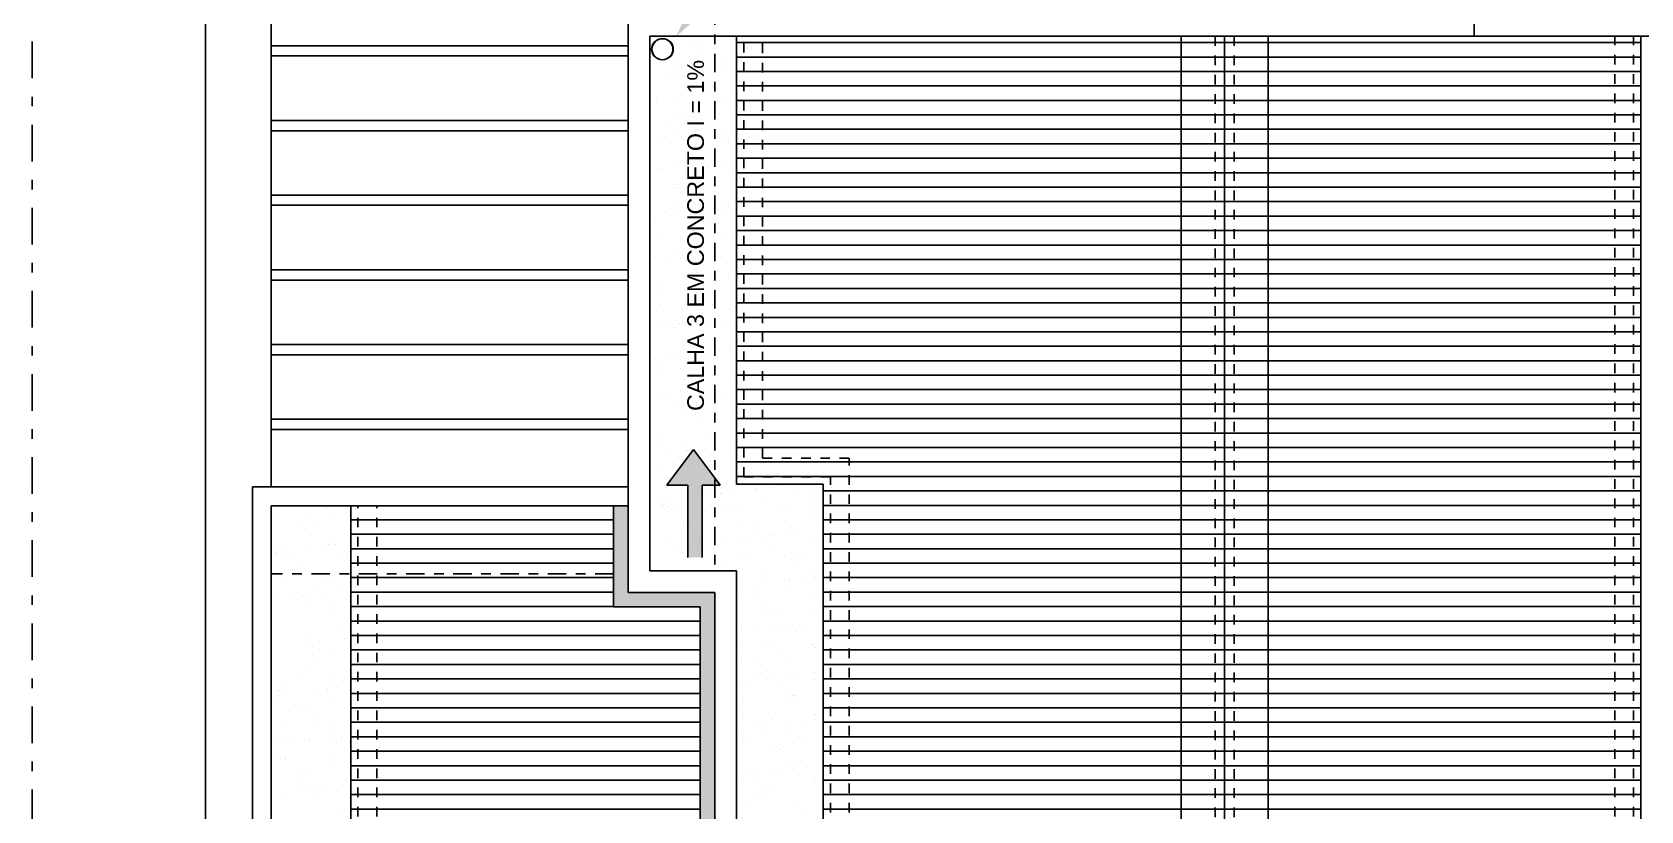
# Model space of a CAD drawing. Header units: millimetres. Extents: x 1573 to 2177, y 1587 to 1932.
# Drawn here: x 1922.09 to 1938.78, y 1908.78 to 1916.86 of the extents above; entities that cross this region are included whole.
import ezdxf
from ezdxf.enums import TextEntityAlignment as Align

# ---------------------------------------------------------------- set-up
doc = ezdxf.new("R2010")
doc.units = ezdxf.units.MM
doc.header["$LTSCALE"] = 0.03
doc.linetypes.add('DASHDOT', pattern=[25.4, 12.7, -6.35, 0, -6.35])
doc.linetypes.add('HIDDEN', pattern=[9.525, 6.35, -3.175])
for name, color, linetype in [('-HIDRO', 8, 'Continuous'), ('A-PEN-C', 4, 'Continuous'), ('PL09', 9, 'Continuous'), ('Tinterno', 9, 'Continuous')]:
    doc.layers.add(name, color=color, linetype=linetype)
doc.layers.add('TigreCad', color=2, linetype='Continuous', lineweight=13)
doc.styles.add('ARIAL', font='arial.ttf')

# ---------------------------------------------------------------- blocks, each defined once
blk = doc.blocks.new('11031501d')
at = {"layer": 'TigreCad'}
blk.add_circle((0, 0), 75, dxfattribs=at)
at = {"layer": 'Tinterno'}
blk.add_circle((0, 0), 72.5, dxfattribs=at)

msp = doc.modelspace()

# ---------------------------------------------------------------- hatches: boundary and pattern name
at = {"layer": '-HIDRO'}
h = msp.add_hatch(color=256, dxfattribs=at)
h.dxf.hatch_style = 1
h.paths.add_polyline_path([(1929.17, 1911.044), (1928.27, 1911.044), (1928.27, 1911.944), (1928.12, 1911.944), (1928.12, 1910.894), (1929.02, 1910.894), (1929.02, 1898.762), (1929.17, 1898.762)])
at = {"layer": 'PL09', "ltscale": 100}
msp.add_hatch(color=256, dxfattribs=at).paths.add_polyline_path([(1928.672, 1912.158), (1928.89, 1912.158), (1928.89, 1911.408), (1929.04, 1911.408), (1929.04, 1912.158), (1929.227, 1912.158), (1928.949, 1912.526)])

# ---------------------------------------------------------------- linework, layer by layer
at = {"layer": '-HIDRO', "linetype": 'DASHDOT'}
msp.add_line((1922.089, 1888.793), (1922.089, 1928.747), dxfattribs=at)
at = {"layer": '-HIDRO'}
for p, q in [((1923.889, 1898.57), (1923.889, 1928.747)), ((1924.569, 1912.139), (1924.569, 1928.747)), ((1928.27, 1924.883), (1928.27, 1911.044)), ((1937.048, 1923.008), (1937.048, 1916.813)), ((1928.495, 1916.813), (1928.495, 1911.269)), ((1937.048, 1916.813), (1928.495, 1916.813)), ((1929.395, 1912.169), (1929.395, 1916.813)), ((1934.009, 1916.813), (1934.009, 1898.72)), ((1934.459, 1916.813), (1934.459, 1898.72)), ((1934.909, 1916.813), (1934.909, 1898.72)), ((1937.048, 1916.813), (1939.748, 1916.813)), ((1938.776, 1898.72), (1938.776, 1916.813)), ((1924.569, 1916.714), (1928.27, 1916.714)), ((1924.569, 1916.609), (1928.27, 1916.609)), ((1928.721, 1916.68), (1928.721, 1916.68)), ((1928.756, 1916.648), (1928.756, 1916.648)), ((1928.927, 1916.708), (1928.927, 1916.708)), ((1928.983, 1916.732), (1928.983, 1916.732)), ((1929.007, 1916.656), (1929.007, 1916.656)), ((1929.395, 1916.748), (1934.009, 1916.748)), ((1934.009, 1916.748), (1938.776, 1916.748)), ((1928.753, 1916.556), (1928.753, 1916.556)), ((1928.781, 1916.445), (1928.781, 1916.445)), ((1928.946, 1916.475), (1928.946, 1916.475)), ((1929.04, 1916.479), (1929.04, 1916.479)), ((1929.195, 1916.499), (1929.195, 1916.499)), ((1929.24, 1916.554), (1929.24, 1916.554)), ((1929.294, 1916.512), (1929.294, 1916.512)), ((1929.395, 1916.598), (1934.009, 1916.598)), ((1929.395, 1916.448), (1934.009, 1916.448)), ((1934.009, 1916.598), (1938.776, 1916.598)), ((1934.009, 1916.448), (1938.776, 1916.448)), ((1928.496, 1916.359), (1928.496, 1916.359)), ((1928.527, 1916.411), (1928.527, 1916.411)), ((1928.682, 1916.432), (1928.682, 1916.432)), ((1928.791, 1916.415), (1928.791, 1916.415)), ((1928.995, 1916.365), (1928.995, 1916.365)), ((1929.111, 1916.323), (1929.111, 1916.323)), ((1929.146, 1916.29), (1929.146, 1916.29)), ((1929.385, 1916.416), (1929.385, 1916.416)), ((1929.395, 1916.298), (1934.009, 1916.298)), ((1934.009, 1916.298), (1938.776, 1916.298)), ((1928.539, 1916.155), (1928.539, 1916.155)), ((1928.568, 1916.178), (1928.568, 1916.178)), ((1928.574, 1916.123), (1928.574, 1916.123)), ((1928.765, 1916.189), (1928.765, 1916.189)), ((1929.081, 1916.231), (1929.081, 1916.231)), ((1929.161, 1916.179), (1929.161, 1916.179)), ((1929.252, 1916.187), (1929.252, 1916.187)), ((1929.336, 1916.117), (1929.336, 1916.117)), ((1929.395, 1916.148), (1934.009, 1916.148)), ((1934.009, 1916.148), (1938.776, 1916.148)), ((1924.569, 1915.939), (1928.27, 1915.939)), ((1928.508, 1915.992), (1928.508, 1915.992)), ((1928.703, 1915.941), (1928.703, 1915.941)), ((1928.763, 1915.95), (1928.763, 1915.95)), ((1928.858, 1915.962), (1928.858, 1915.962)), ((1928.945, 1915.938), (1928.945, 1915.938)), ((1928.957, 1915.975), (1928.957, 1915.975)), ((1929.007, 1915.998), (1929.007, 1915.998)), ((1929.215, 1916.009), (1929.215, 1916.009)), ((1929.37, 1916.029), (1929.37, 1916.029)), ((1929.395, 1915.998), (1934.009, 1915.998)), ((1934.009, 1915.998), (1938.776, 1915.998)), ((1924.569, 1915.834), (1928.27, 1915.834)), ((1928.777, 1915.822), (1928.777, 1915.822)), ((1928.929, 1915.798), (1928.929, 1915.798)), ((1928.964, 1915.766), (1928.964, 1915.766)), ((1929.264, 1915.82), (1929.264, 1915.82)), ((1929.395, 1915.848), (1934.009, 1915.848)), ((1934.009, 1915.848), (1938.776, 1915.848)), ((1928.52, 1915.625), (1928.52, 1915.625)), ((1928.641, 1915.752), (1928.641, 1915.752)), ((1928.722, 1915.701), (1928.722, 1915.701)), ((1929.019, 1915.631), (1929.019, 1915.631)), ((1929.234, 1915.754), (1929.234, 1915.754)), ((1929.315, 1915.702), (1929.315, 1915.702)), ((1929.395, 1915.698), (1934.009, 1915.698)), ((1934.009, 1915.698), (1938.776, 1915.698)), ((1928.506, 1915.46), (1928.506, 1915.46)), ((1928.62, 1915.437), (1928.62, 1915.437)), ((1928.789, 1915.455), (1928.789, 1915.455)), ((1928.878, 1915.471), (1928.878, 1915.471)), ((1929.033, 1915.492), (1929.033, 1915.492)), ((1929.099, 1915.461), (1929.099, 1915.461)), ((1929.132, 1915.505), (1929.132, 1915.505)), ((1929.154, 1915.592), (1929.154, 1915.592)), ((1929.276, 1915.452), (1929.276, 1915.452)), ((1929.32, 1915.44), (1929.32, 1915.44)), ((1929.391, 1915.539), (1929.391, 1915.539)), ((1929.395, 1915.548), (1934.009, 1915.548)), ((1934.009, 1915.548), (1938.776, 1915.548)), ((1928.52, 1915.424), (1928.52, 1915.424)), ((1928.581, 1915.425), (1928.581, 1915.425)), ((1928.747, 1915.273), (1928.747, 1915.273)), ((1928.795, 1915.275), (1928.795, 1915.275)), ((1929.355, 1915.408), (1929.355, 1915.408)), ((1929.388, 1915.276), (1929.388, 1915.276)), ((1929.395, 1915.398), (1934.009, 1915.398)), ((1934.009, 1915.398), (1938.776, 1915.398)), ((1924.569, 1915.165), (1928.27, 1915.165)), ((1928.532, 1915.258), (1928.532, 1915.258)), ((1928.782, 1915.241), (1928.782, 1915.241)), ((1928.875, 1915.224), (1928.875, 1915.224)), ((1929.031, 1915.264), (1929.031, 1915.264)), ((1929.395, 1915.248), (1934.009, 1915.248)), ((1929.395, 1915.098), (1934.009, 1915.098)), ((1934.009, 1915.248), (1938.776, 1915.248)), ((1934.009, 1915.098), (1938.776, 1915.098)), ((1924.569, 1915.06), (1928.27, 1915.06)), ((1928.541, 1914.934), (1928.541, 1914.934)), ((1928.66, 1914.983), (1928.66, 1914.983)), ((1928.696, 1914.954), (1928.696, 1914.954)), ((1928.795, 1914.967), (1928.795, 1914.967)), ((1928.801, 1915.088), (1928.801, 1915.088)), ((1928.972, 1915.067), (1928.972, 1915.067)), ((1929.054, 1915.001), (1929.054, 1915.001)), ((1929.209, 1915.021), (1929.209, 1915.021)), ((1929.253, 1914.984), (1929.253, 1914.984)), ((1929.288, 1915.085), (1929.288, 1915.085)), ((1929.308, 1915.035), (1929.308, 1915.035)), ((1929.395, 1914.948), (1934.009, 1914.948)), ((1934.009, 1914.948), (1938.776, 1914.948)), ((1928.544, 1914.891), (1928.544, 1914.891)), ((1928.949, 1914.798), (1928.949, 1914.798)), ((1929.043, 1914.897), (1929.043, 1914.897)), ((1929.137, 1914.915), (1929.137, 1914.915)), ((1929.173, 1914.883), (1929.173, 1914.883)), ((1929.395, 1914.798), (1934.009, 1914.798)), ((1934.009, 1914.798), (1938.776, 1914.798)), ((1928.565, 1914.748), (1928.565, 1914.748)), ((1928.6, 1914.716), (1928.6, 1914.716)), ((1928.813, 1914.721), (1928.813, 1914.721)), ((1929.029, 1914.747), (1929.029, 1914.747)), ((1929.3, 1914.718), (1929.3, 1914.718)), ((1929.362, 1914.709), (1929.362, 1914.709)), ((1929.395, 1914.648), (1934.009, 1914.648)), ((1934.009, 1914.648), (1938.776, 1914.648)), ((1928.556, 1914.524), (1928.556, 1914.524)), ((1928.717, 1914.463), (1928.717, 1914.463)), ((1928.789, 1914.542), (1928.789, 1914.542)), ((1928.814, 1914.506), (1928.814, 1914.506)), ((1928.872, 1914.484), (1928.872, 1914.484)), ((1928.971, 1914.497), (1928.971, 1914.497)), ((1929.055, 1914.53), (1929.055, 1914.53)), ((1929.23, 1914.531), (1929.23, 1914.531)), ((1929.384, 1914.551), (1929.384, 1914.551)), ((1929.395, 1914.498), (1934.009, 1914.498)), ((1934.009, 1914.498), (1938.776, 1914.498)), ((1924.569, 1914.39), (1928.27, 1914.39)), ((1924.569, 1914.285), (1928.27, 1914.285)), ((1928.51, 1914.32), (1928.51, 1914.32)), ((1928.59, 1914.269), (1928.59, 1914.269)), ((1928.825, 1914.354), (1928.825, 1914.354)), ((1928.955, 1914.39), (1928.955, 1914.39)), ((1928.99, 1914.358), (1928.99, 1914.358)), ((1929.103, 1914.321), (1929.103, 1914.321)), ((1929.183, 1914.27), (1929.183, 1914.27)), ((1929.312, 1914.351), (1929.312, 1914.351)), ((1929.395, 1914.348), (1934.009, 1914.348)), ((1934.009, 1914.348), (1938.776, 1914.348)), ((1928.568, 1914.156), (1928.568, 1914.156)), ((1929.067, 1914.163), (1929.067, 1914.163)), ((1929.18, 1914.184), (1929.18, 1914.184)), ((1929.395, 1914.198), (1934.009, 1914.198)), ((1934.009, 1914.198), (1938.776, 1914.198)), ((1928.535, 1913.946), (1928.535, 1913.946)), ((1928.607, 1914.017), (1928.607, 1914.017)), ((1928.634, 1913.959), (1928.634, 1913.959)), ((1928.837, 1913.987), (1928.837, 1913.987)), ((1928.892, 1913.993), (1928.892, 1913.993)), ((1928.967, 1914.029), (1928.967, 1914.029)), ((1929.047, 1914.014), (1929.047, 1914.014)), ((1929.147, 1914.027), (1929.147, 1914.027)), ((1929.324, 1913.984), (1929.324, 1913.984)), ((1929.346, 1914.032), (1929.346, 1914.032)), ((1929.381, 1914), (1929.381, 1914)), ((1929.395, 1914.048), (1934.009, 1914.048)), ((1934.009, 1914.048), (1938.776, 1914.048)), ((1928.58, 1913.789), (1928.58, 1913.789)), ((1928.663, 1913.843), (1928.663, 1913.843)), ((1928.744, 1913.792), (1928.744, 1913.792)), ((1928.773, 1913.865), (1928.773, 1913.865)), ((1928.808, 1913.833), (1928.808, 1913.833)), ((1929.079, 1913.796), (1929.079, 1913.796)), ((1929.257, 1913.844), (1929.257, 1913.844)), ((1929.337, 1913.793), (1929.337, 1913.793)), ((1929.395, 1913.898), (1934.009, 1913.898)), ((1934.009, 1913.898), (1938.776, 1913.898)), ((1924.569, 1913.615), (1928.27, 1913.615)), ((1928.849, 1913.62), (1928.849, 1913.62)), ((1928.998, 1913.659), (1928.998, 1913.659)), ((1929.336, 1913.617), (1929.336, 1913.617)), ((1929.395, 1913.748), (1934.009, 1913.748)), ((1929.395, 1913.598), (1934.009, 1913.598)), ((1934.009, 1913.748), (1938.776, 1913.748)), ((1934.009, 1913.598), (1938.776, 1913.598)), ((1924.569, 1913.51), (1928.27, 1913.51)), ((1928.528, 1913.55), (1928.528, 1913.55)), ((1928.555, 1913.456), (1928.555, 1913.456)), ((1928.71, 1913.476), (1928.71, 1913.476)), ((1928.809, 1913.489), (1928.809, 1913.489)), ((1929.068, 1913.523), (1929.068, 1913.523)), ((1929.121, 1913.552), (1929.121, 1913.552)), ((1929.163, 1913.507), (1929.163, 1913.507)), ((1929.199, 1913.475), (1929.199, 1913.475)), ((1929.223, 1913.544), (1929.223, 1913.544)), ((1929.322, 1913.557), (1929.322, 1913.557)), ((1929.395, 1913.448), (1934.009, 1913.448)), ((1934.009, 1913.448), (1938.776, 1913.448)), ((1928.591, 1913.34), (1928.591, 1913.34)), ((1928.592, 1913.422), (1928.592, 1913.422)), ((1928.626, 1913.308), (1928.626, 1913.308)), ((1928.817, 1913.366), (1928.817, 1913.366)), ((1928.898, 1913.315), (1928.898, 1913.315)), ((1929.091, 1913.429), (1929.091, 1913.429)), ((1929.388, 1913.301), (1929.388, 1913.301)), ((1929.395, 1913.298), (1934.009, 1913.298)), ((1934.009, 1913.298), (1938.776, 1913.298)), ((1928.815, 1913.134), (1928.815, 1913.134)), ((1928.861, 1913.252), (1928.861, 1913.252)), ((1929.348, 1913.25), (1929.348, 1913.25)), ((1929.395, 1913.148), (1934.009, 1913.148)), ((1934.009, 1913.148), (1938.776, 1913.148)), ((1928.604, 1913.055), (1928.604, 1913.055)), ((1928.682, 1913.073), (1928.682, 1913.073)), ((1928.731, 1912.986), (1928.731, 1912.986)), ((1928.886, 1913.006), (1928.886, 1913.006)), ((1928.981, 1912.982), (1928.981, 1912.982)), ((1928.985, 1913.019), (1928.985, 1913.019)), ((1929.016, 1912.95), (1929.016, 1912.95)), ((1929.103, 1913.062), (1929.103, 1913.062)), ((1929.244, 1913.053), (1929.244, 1913.053)), ((1929.275, 1913.074), (1929.275, 1913.074)), ((1929.395, 1912.998), (1934.009, 1912.998)), ((1934.009, 1912.998), (1938.776, 1912.998)), ((1924.569, 1912.841), (1928.27, 1912.841)), ((1928.873, 1912.885), (1928.873, 1912.885)), ((1928.971, 1912.889), (1928.971, 1912.889)), ((1929.051, 1912.838), (1929.051, 1912.838)), ((1929.206, 1912.776), (1929.206, 1912.776)), ((1929.36, 1912.883), (1929.36, 1912.883)), ((1929.395, 1912.848), (1934.009, 1912.848)), ((1934.009, 1912.848), (1938.776, 1912.848)), ((1924.569, 1912.736), (1928.27, 1912.736)), ((1928.616, 1912.688), (1928.616, 1912.688)), ((1928.633, 1912.609), (1928.633, 1912.609)), ((1928.836, 1912.596), (1928.836, 1912.596)), ((1929.115, 1912.695), (1929.115, 1912.695)), ((1929.372, 1912.624), (1929.372, 1912.624)), ((1929.395, 1912.698), (1934.009, 1912.698)), ((1934.009, 1912.698), (1938.776, 1912.698)), ((1928.549, 1912.468), (1928.549, 1912.468)), ((1928.648, 1912.481), (1928.648, 1912.481)), ((1928.799, 1912.457), (1928.799, 1912.457)), ((1928.885, 1912.518), (1928.885, 1912.518)), ((1928.907, 1912.515), (1928.907, 1912.515)), ((1929.061, 1912.536), (1929.061, 1912.536)), ((1929.161, 1912.549), (1929.161, 1912.549)), ((1929.372, 1912.516), (1929.372, 1912.516)), ((1929.395, 1912.548), (1934.009, 1912.548)), ((1934.009, 1912.548), (1938.776, 1912.548)), ((1928.532, 1912.411), (1928.532, 1912.411)), ((1928.612, 1912.36), (1928.612, 1912.36)), ((1928.628, 1912.321), (1928.628, 1912.321)), ((1928.834, 1912.425), (1928.834, 1912.425)), ((1929.125, 1912.412), (1929.125, 1912.412)), ((1929.127, 1912.328), (1929.127, 1912.328)), ((1929.205, 1912.361), (1929.205, 1912.361)), ((1929.395, 1912.398), (1934.009, 1912.398)), ((1934.009, 1912.398), (1938.776, 1912.398)), ((1928.27, 1912.139), (1924.374, 1912.139)), ((1924.374, 1912.139), (1924.374, 1898.27)), ((1928.897, 1912.151), (1928.897, 1912.151)), ((1928.99, 1912.119), (1928.99, 1912.119)), ((1929.024, 1912.251), (1929.024, 1912.251)), ((1929.189, 1912.099), (1929.189, 1912.099)), ((1929.384, 1912.149), (1929.384, 1912.149)), ((1929.395, 1912.248), (1934.009, 1912.248)), ((1930.295, 1912.169), (1929.395, 1912.169)), ((1929.583, 1912.12), (1929.583, 1912.12)), ((1929.595, 1912.113), (1929.595, 1912.113)), ((1929.75, 1912.133), (1929.75, 1912.133)), ((1929.849, 1912.146), (1929.849, 1912.146)), ((1929.883, 1912.155), (1929.883, 1912.155)), ((1930.176, 1912.121), (1930.176, 1912.121)), ((1930.295, 1898.762), (1930.295, 1912.169)), ((1930.295, 1912.098), (1934.009, 1912.098)), ((1934.009, 1912.248), (1938.776, 1912.248)), ((1934.009, 1912.098), (1938.776, 1912.098)), ((1928.27, 1911.944), (1924.569, 1911.944)), ((1924.569, 1911.944), (1924.569, 1898.72)), ((1925.126, 1911.928), (1925.126, 1911.928)), ((1925.394, 1898.72), (1925.394, 1911.944)), ((1928.12, 1911.944), (1928.12, 1910.894)), ((1928.569, 1911.978), (1928.569, 1911.978)), ((1928.617, 1911.932), (1928.617, 1911.932)), ((1928.64, 1911.954), (1928.64, 1911.954)), ((1928.686, 1911.934), (1928.686, 1911.934)), ((1928.724, 1911.998), (1928.724, 1911.998)), ((1928.823, 1912.011), (1928.823, 1912.011)), ((1929.082, 1912.045), (1929.082, 1912.045)), ((1929.139, 1911.96), (1929.139, 1911.96)), ((1929.225, 1912.067), (1929.225, 1912.067)), ((1929.237, 1912.066), (1929.237, 1912.066)), ((1929.279, 1911.935), (1929.279, 1911.935)), ((1929.336, 1912.079), (1929.336, 1912.079)), ((1929.653, 1911.979), (1929.653, 1911.979)), ((1929.872, 1911.936), (1929.872, 1911.936)), ((1929.987, 1912.061), (1929.987, 1912.061)), ((1930.14, 1911.977), (1930.14, 1911.977)), ((1930.295, 1911.948), (1934.009, 1911.948)), ((1934.009, 1911.948), (1938.776, 1911.948)), ((1924.613, 1911.875), (1924.613, 1911.875)), ((1924.637, 1911.893), (1924.637, 1911.893)), ((1924.973, 1911.812), (1924.973, 1911.812)), ((1925.008, 1911.78), (1925.008, 1911.78)), ((1925.152, 1911.911), (1925.152, 1911.911)), ((1925.206, 1911.876), (1925.206, 1911.876)), ((1925.394, 1911.798), (1928.12, 1911.798)), ((1928.652, 1911.9), (1928.652, 1911.9)), ((1928.766, 1911.883), (1928.766, 1911.883)), ((1928.909, 1911.784), (1928.909, 1911.784)), ((1929.359, 1911.884), (1929.359, 1911.884)), ((1929.396, 1911.782), (1929.396, 1911.782)), ((1929.414, 1911.893), (1929.414, 1911.893)), ((1929.895, 1911.788), (1929.895, 1911.788)), ((1929.952, 1911.885), (1929.952, 1911.885)), ((1930.153, 1911.909), (1930.153, 1911.909)), ((1930.188, 1911.877), (1930.188, 1911.877)), ((1930.295, 1911.798), (1934.009, 1911.798)), ((1934.009, 1911.798), (1938.776, 1911.798)), ((1924.895, 1911.714), (1924.895, 1911.714)), ((1924.991, 1911.635), (1924.991, 1911.635)), ((1925.197, 1911.606), (1925.197, 1911.606)), ((1925.393, 1911.721), (1925.393, 1911.721)), ((1925.394, 1911.648), (1928.12, 1911.648)), ((1928.55, 1911.641), (1928.55, 1911.641)), ((1928.842, 1911.726), (1928.842, 1911.726)), ((1929.143, 1911.642), (1929.143, 1911.642)), ((1929.151, 1911.593), (1929.151, 1911.593)), ((1929.413, 1911.596), (1929.413, 1911.596)), ((1929.512, 1911.609), (1929.512, 1911.609)), ((1929.58, 1911.742), (1929.58, 1911.742)), ((1929.615, 1911.709), (1929.615, 1911.709)), ((1929.665, 1911.612), (1929.665, 1911.612)), ((1929.737, 1911.643), (1929.737, 1911.643)), ((1929.771, 1911.643), (1929.771, 1911.643)), ((1929.926, 1911.663), (1929.926, 1911.663)), ((1930.025, 1911.676), (1930.025, 1911.676)), ((1930.152, 1911.61), (1930.152, 1911.61)), ((1930.283, 1911.71), (1930.283, 1911.71)), ((1930.295, 1911.648), (1934.009, 1911.648)), ((1934.009, 1911.648), (1938.776, 1911.648)), ((1924.622, 1911.458), (1924.622, 1911.458)), ((1924.625, 1911.439), (1924.625, 1911.439)), ((1924.649, 1911.526), (1924.649, 1911.526)), ((1924.687, 1911.449), (1924.687, 1911.449)), ((1924.721, 1911.471), (1924.721, 1911.471)), ((1924.98, 1911.505), (1924.98, 1911.505)), ((1925.135, 1911.526), (1925.135, 1911.526)), ((1925.164, 1911.544), (1925.164, 1911.544)), ((1925.234, 1911.539), (1925.234, 1911.539)), ((1925.28, 1911.451), (1925.28, 1911.451)), ((1925.363, 1911.454), (1925.363, 1911.454)), ((1925.394, 1911.498), (1928.12, 1911.498)), ((1928.652, 1911.587), (1928.652, 1911.587)), ((1928.745, 1911.508), (1928.745, 1911.508)), ((1928.839, 1911.457), (1928.839, 1911.457)), ((1928.9, 1911.528), (1928.9, 1911.528)), ((1928.999, 1911.541), (1928.999, 1911.541)), ((1929.007, 1911.574), (1929.007, 1911.574)), ((1929.042, 1911.542), (1929.042, 1911.542)), ((1929.258, 1911.575), (1929.258, 1911.575)), ((1929.433, 1911.458), (1929.433, 1911.458)), ((1929.805, 1911.536), (1929.805, 1911.536)), ((1930.026, 1911.459), (1930.026, 1911.459)), ((1930.295, 1911.498), (1934.009, 1911.498)), ((1934.009, 1911.498), (1938.776, 1911.498)), ((1924.767, 1911.398), (1924.767, 1911.398)), ((1924.79, 1911.287), (1924.79, 1911.287)), ((1924.907, 1911.347), (1924.907, 1911.347)), ((1925.36, 1911.399), (1925.36, 1911.399)), ((1925.394, 1911.348), (1928.12, 1911.348)), ((1928.495, 1911.269), (1929.395, 1911.269)), ((1928.92, 1911.406), (1928.92, 1911.406)), ((1928.921, 1911.417), (1928.921, 1911.417)), ((1929.232, 1911.368), (1929.232, 1911.368)), ((1929.395, 1911.269), (1929.395, 1898.762)), ((1929.408, 1911.415), (1929.408, 1911.415)), ((1929.513, 1911.407), (1929.513, 1911.407)), ((1929.907, 1911.421), (1929.907, 1911.421)), ((1929.97, 1911.384), (1929.97, 1911.384)), ((1930.005, 1911.352), (1930.005, 1911.352)), ((1930.106, 1911.408), (1930.106, 1911.408)), ((1930.295, 1911.348), (1934.009, 1911.348)), ((1934.009, 1911.348), (1938.776, 1911.348)), ((1924.661, 1911.159), (1924.661, 1911.159)), ((1924.825, 1911.255), (1924.825, 1911.255)), ((1925.145, 1911.158), (1925.145, 1911.158)), ((1925.176, 1911.177), (1925.176, 1911.177)), ((1925.394, 1911.198), (1928.12, 1911.198)), ((1929.398, 1911.217), (1929.398, 1911.217)), ((1929.433, 1911.184), (1929.433, 1911.184)), ((1929.434, 1911.105), (1929.434, 1911.105)), ((1929.588, 1911.126), (1929.588, 1911.126)), ((1929.677, 1911.245), (1929.677, 1911.245)), ((1929.688, 1911.139), (1929.688, 1911.139)), ((1929.891, 1911.166), (1929.891, 1911.166)), ((1929.946, 1911.173), (1929.946, 1911.173)), ((1930.101, 1911.193), (1930.101, 1911.193)), ((1930.164, 1911.243), (1930.164, 1911.243)), ((1930.195, 1911.178), (1930.195, 1911.178)), ((1930.2, 1911.206), (1930.2, 1911.206)), ((1930.295, 1911.198), (1934.009, 1911.198)), ((1934.009, 1911.198), (1938.776, 1911.198)), ((1924.643, 1910.968), (1924.643, 1910.968)), ((1924.798, 1910.988), (1924.798, 1910.988)), ((1924.841, 1910.972), (1924.841, 1910.972)), ((1924.897, 1911.001), (1924.897, 1911.001)), ((1924.919, 1910.98), (1924.919, 1910.98)), ((1925.015, 1911.081), (1925.015, 1911.081)), ((1925.156, 1911.035), (1925.156, 1911.035)), ((1925.181, 1910.929), (1925.181, 1910.929)), ((1925.31, 1911.056), (1925.31, 1911.056)), ((1925.394, 1911.048), (1928.12, 1911.048)), ((1928.27, 1911.044), (1929.17, 1911.044)), ((1929.17, 1911.044), (1929.17, 1898.762)), ((1929.42, 1911.048), (1929.42, 1911.048)), ((1929.587, 1910.981), (1929.587, 1910.981)), ((1929.622, 1911.011), (1929.622, 1911.011)), ((1929.667, 1910.93), (1929.667, 1910.93)), ((1929.919, 1911.054), (1929.919, 1911.054)), ((1930.18, 1910.982), (1930.18, 1910.982)), ((1930.26, 1910.931), (1930.26, 1910.931)), ((1930.295, 1911.048), (1934.009, 1911.048)), ((1934.009, 1911.048), (1938.776, 1911.048)), ((1924.921, 1910.921), (1924.921, 1910.921)), ((1925.188, 1910.81), (1925.188, 1910.81)), ((1925.216, 1910.897), (1925.216, 1910.897)), ((1925.394, 1910.898), (1928.12, 1910.898)), ((1928.12, 1910.894), (1929.02, 1910.894)), ((1929.02, 1910.894), (1929.02, 1898.762)), ((1929.689, 1910.878), (1929.689, 1910.878)), ((1929.788, 1910.859), (1929.788, 1910.859)), ((1929.823, 1910.827), (1929.823, 1910.827)), ((1930.176, 1910.875), (1930.176, 1910.875)), ((1930.295, 1910.898), (1934.009, 1910.898)), ((1934.009, 1910.898), (1938.776, 1910.898)), ((1924.931, 1910.613), (1924.931, 1910.613)), ((1925.298, 1910.681), (1925.298, 1910.681)), ((1925.394, 1910.748), (1929.02, 1910.748)), ((1925.394, 1910.598), (1929.02, 1910.598)), ((1929.432, 1910.681), (1929.432, 1910.681)), ((1929.451, 1910.688), (1929.451, 1910.688)), ((1929.609, 1910.635), (1929.609, 1910.635)), ((1929.764, 1910.655), (1929.764, 1910.655)), ((1929.863, 1910.668), (1929.863, 1910.668)), ((1929.931, 1910.687), (1929.931, 1910.687)), ((1930.013, 1910.653), (1930.013, 1910.653)), ((1930.044, 1910.689), (1930.044, 1910.689)), ((1930.122, 1910.703), (1930.122, 1910.703)), ((1930.277, 1910.723), (1930.277, 1910.723)), ((1930.295, 1910.748), (1934.009, 1910.748)), ((1930.295, 1910.598), (1934.009, 1910.598)), ((1934.009, 1910.748), (1938.776, 1910.748)), ((1934.009, 1910.598), (1938.776, 1910.598)), ((1924.973, 1910.518), (1924.973, 1910.518)), ((1924.994, 1910.495), (1924.994, 1910.495)), ((1925.072, 1910.531), (1925.072, 1910.531)), ((1925.075, 1910.444), (1925.075, 1910.444)), ((1925.2, 1910.443), (1925.2, 1910.443)), ((1925.331, 1910.565), (1925.331, 1910.565)), ((1925.394, 1910.448), (1929.02, 1910.448)), ((1929.44, 1910.486), (1929.44, 1910.486)), ((1929.701, 1910.511), (1929.701, 1910.511)), ((1929.74, 1910.504), (1929.74, 1910.504)), ((1929.821, 1910.453), (1929.821, 1910.453)), ((1930.179, 1910.501), (1930.179, 1910.501)), ((1930.188, 1910.508), (1930.188, 1910.508)), ((1930.214, 1910.469), (1930.214, 1910.469)), ((1930.295, 1910.448), (1934.009, 1910.448)), ((1934.009, 1910.448), (1938.776, 1910.448)), ((1924.999, 1910.404), (1924.999, 1910.404)), ((1925.034, 1910.372), (1925.034, 1910.372)), ((1925.394, 1910.298), (1929.02, 1910.298)), ((1929.444, 1910.314), (1929.444, 1910.314)), ((1929.606, 1910.334), (1929.606, 1910.334)), ((1929.641, 1910.302), (1929.641, 1910.302)), ((1929.943, 1910.32), (1929.943, 1910.32)), ((1930.295, 1910.298), (1934.009, 1910.298)), ((1934.009, 1910.298), (1938.776, 1910.298)), ((1924.859, 1910.203), (1924.859, 1910.203)), ((1924.943, 1910.246), (1924.943, 1910.246)), ((1925.223, 1910.198), (1925.223, 1910.198)), ((1925.394, 1910.148), (1929.02, 1910.148)), ((1929.427, 1910.118), (1929.427, 1910.118)), ((1929.526, 1910.131), (1929.526, 1910.131)), ((1929.605, 1910.211), (1929.605, 1910.211)), ((1929.713, 1910.144), (1929.713, 1910.144)), ((1929.785, 1910.165), (1929.785, 1910.165)), ((1929.831, 1910.128), (1929.831, 1910.128)), ((1929.94, 1910.185), (1929.94, 1910.185)), ((1930.039, 1910.198), (1930.039, 1910.198)), ((1930.198, 1910.212), (1930.198, 1910.212)), ((1930.2, 1910.141), (1930.2, 1910.141)), ((1930.295, 1910.148), (1934.009, 1910.148)), ((1934.009, 1910.148), (1938.776, 1910.148)), ((1924.635, 1909.966), (1924.635, 1909.966)), ((1924.636, 1909.98), (1924.636, 1909.98)), ((1924.651, 1910.031), (1924.651, 1910.031)), ((1924.697, 1910.057), (1924.697, 1910.057)), ((1924.735, 1909.993), (1924.735, 1909.993)), ((1924.994, 1910.027), (1924.994, 1910.027)), ((1925.148, 1910.018), (1925.148, 1910.018)), ((1925.149, 1910.048), (1925.149, 1910.048)), ((1925.212, 1910.076), (1925.212, 1910.076)), ((1925.229, 1909.967), (1925.229, 1909.967)), ((1925.248, 1910.061), (1925.248, 1910.061)), ((1925.389, 1910.046), (1925.389, 1910.046)), ((1925.394, 1909.998), (1929.02, 1909.998)), ((1929.456, 1909.947), (1929.456, 1909.947)), ((1929.894, 1910.027), (1929.894, 1910.027)), ((1929.955, 1909.953), (1929.955, 1909.953)), ((1929.975, 1909.976), (1929.975, 1909.976)), ((1929.996, 1909.976), (1929.996, 1909.976)), ((1930.032, 1909.944), (1930.032, 1909.944)), ((1930.295, 1909.998), (1934.009, 1909.998)), ((1934.009, 1909.998), (1938.776, 1909.998)), ((1924.816, 1909.879), (1924.816, 1909.879)), ((1924.851, 1909.847), (1924.851, 1909.847)), ((1924.955, 1909.879), (1924.955, 1909.879)), ((1925.394, 1909.848), (1929.02, 1909.848)), ((1929.424, 1909.809), (1929.424, 1909.809)), ((1929.459, 1909.777), (1929.459, 1909.777)), ((1929.725, 1909.777), (1929.725, 1909.777)), ((1930.212, 1909.774), (1930.212, 1909.774)), ((1930.221, 1909.77), (1930.221, 1909.77)), ((1930.295, 1909.848), (1934.009, 1909.848)), ((1934.009, 1909.848), (1938.776, 1909.848)), ((1924.709, 1909.69), (1924.709, 1909.69)), ((1925.013, 1909.726), (1925.013, 1909.726)), ((1925.041, 1909.673), (1925.041, 1909.673)), ((1925.224, 1909.709), (1925.224, 1909.709)), ((1925.394, 1909.698), (1929.02, 1909.698)), ((1929.448, 1909.627), (1929.448, 1909.627)), ((1929.603, 1909.648), (1929.603, 1909.648)), ((1929.648, 1909.603), (1929.648, 1909.603)), ((1929.702, 1909.661), (1929.702, 1909.661)), ((1929.759, 1909.734), (1929.759, 1909.734)), ((1929.96, 1909.695), (1929.96, 1909.695)), ((1930.115, 1909.715), (1930.115, 1909.715)), ((1930.214, 1909.728), (1930.214, 1909.728)), ((1930.295, 1909.698), (1934.009, 1909.698)), ((1934.009, 1909.698), (1938.776, 1909.698)), ((1924.657, 1909.49), (1924.657, 1909.49)), ((1924.709, 1909.54), (1924.709, 1909.54)), ((1924.789, 1909.489), (1924.789, 1909.489)), ((1924.812, 1909.51), (1924.812, 1909.51)), ((1924.911, 1909.523), (1924.911, 1909.523)), ((1924.967, 1909.512), (1924.967, 1909.512)), ((1925.17, 1909.557), (1925.17, 1909.557)), ((1925.207, 1909.521), (1925.207, 1909.521)), ((1925.242, 1909.489), (1925.242, 1909.489)), ((1925.302, 1909.541), (1925.302, 1909.541)), ((1925.325, 1909.578), (1925.325, 1909.578)), ((1925.382, 1909.49), (1925.382, 1909.49)), ((1925.394, 1909.548), (1929.02, 1909.548)), ((1929.455, 1909.549), (1929.455, 1909.549)), ((1929.468, 1909.579), (1929.468, 1909.579)), ((1929.535, 1909.498), (1929.535, 1909.498)), ((1929.814, 1909.451), (1929.814, 1909.451)), ((1929.967, 1909.586), (1929.967, 1909.586)), ((1930.048, 1909.55), (1930.048, 1909.55)), ((1930.128, 1909.499), (1930.128, 1909.499)), ((1930.295, 1909.548), (1934.009, 1909.548)), ((1934.009, 1909.548), (1938.776, 1909.548)), ((1924.634, 1909.354), (1924.634, 1909.354)), ((1924.669, 1909.322), (1924.669, 1909.322)), ((1924.721, 1909.323), (1924.721, 1909.323)), ((1925.236, 1909.342), (1925.236, 1909.342)), ((1925.394, 1909.398), (1929.02, 1909.398)), ((1929.737, 1909.41), (1929.737, 1909.41)), ((1929.849, 1909.419), (1929.849, 1909.419)), ((1930.224, 1909.407), (1930.224, 1909.407)), ((1930.295, 1909.398), (1934.009, 1909.398)), ((1934.009, 1909.398), (1938.776, 1909.398)), ((1924.574, 1909.247), (1924.574, 1909.247)), ((1924.859, 1909.148), (1924.859, 1909.148)), ((1924.979, 1909.145), (1924.979, 1909.145)), ((1925.167, 1909.249), (1925.167, 1909.249)), ((1925.394, 1909.248), (1929.02, 1909.248)), ((1925.394, 1909.098), (1929.02, 1909.098)), ((1929.48, 1909.212), (1929.48, 1909.212)), ((1929.623, 1909.157), (1929.623, 1909.157)), ((1929.778, 1909.178), (1929.778, 1909.178)), ((1929.877, 1909.191), (1929.877, 1909.191)), ((1929.913, 1909.257), (1929.913, 1909.257)), ((1929.979, 1909.219), (1929.979, 1909.219)), ((1930.039, 1909.245), (1930.039, 1909.245)), ((1930.136, 1909.225), (1930.136, 1909.225)), ((1930.205, 1909.093), (1930.205, 1909.093)), ((1930.291, 1909.245), (1930.291, 1909.245)), ((1930.295, 1909.248), (1934.009, 1909.248)), ((1930.295, 1909.098), (1934.009, 1909.098)), ((1934.009, 1909.248), (1938.776, 1909.248)), ((1934.009, 1909.098), (1938.776, 1909.098)), ((1924.574, 1908.986), (1924.574, 1908.986)), ((1924.733, 1908.956), (1924.733, 1908.956)), ((1924.833, 1909.02), (1924.833, 1909.02)), ((1924.863, 1909.063), (1924.863, 1909.063)), ((1924.943, 1909.012), (1924.943, 1909.012)), ((1924.987, 1909.04), (1924.987, 1909.04)), ((1925.025, 1908.996), (1925.025, 1908.996)), ((1925.06, 1908.964), (1925.06, 1908.964)), ((1925.087, 1909.053), (1925.087, 1909.053)), ((1925.248, 1908.975), (1925.248, 1908.975)), ((1925.345, 1909.087), (1925.345, 1909.087)), ((1925.394, 1908.948), (1929.02, 1908.948)), ((1929.466, 1909.078), (1929.466, 1909.078)), ((1929.609, 1909.072), (1929.609, 1909.072)), ((1929.632, 1908.926), (1929.632, 1908.926)), ((1929.689, 1909.021), (1929.689, 1909.021)), ((1929.749, 1909.043), (1929.749, 1909.043)), ((1930.202, 1909.073), (1930.202, 1909.073)), ((1930.236, 1909.04), (1930.236, 1909.04)), ((1930.24, 1909.061), (1930.24, 1909.061)), ((1930.282, 1909.022), (1930.282, 1909.022)), ((1930.295, 1908.948), (1934.009, 1908.948)), ((1934.009, 1908.948), (1938.776, 1908.948)), ((1925.249, 1908.79), (1925.249, 1908.79)), ((1925.394, 1908.798), (1929.02, 1908.798)), ((1929.492, 1908.845), (1929.492, 1908.845)), ((1929.667, 1908.894), (1929.667, 1908.894)), ((1929.991, 1908.852), (1929.991, 1908.852)), ((1930.067, 1908.78), (1930.067, 1908.78)), ((1930.295, 1908.798), (1934.009, 1908.798)), ((1934.009, 1908.798), (1938.776, 1908.798))]:
    msp.add_line(p, q, dxfattribs=at)
at = {"layer": '-HIDRO', "linetype": 'DASHDOT', "ltscale": 0.5}
for p, q in [((1929.17, 1923.008), (1929.17, 1911.269)), ((1928.12, 1911.239), (1924.569, 1911.239))]:
    msp.add_line(p, q, dxfattribs=at)
at = {"layer": '-HIDRO', "linetype": 'HIDDEN', "ltscale": 0.5}
for p, q in [((1929.47, 1912.244), (1929.47, 1916.813)), ((1929.665, 1912.439), (1929.665, 1916.813)), ((1934.361, 1916.813), (1934.361, 1898.72)), ((1934.556, 1916.813), (1934.556, 1898.72)), ((1938.506, 1898.72), (1938.506, 1916.813)), ((1938.701, 1898.72), (1938.701, 1916.813)), ((1930.565, 1912.439), (1929.665, 1912.439)), ((1930.565, 1898.762), (1930.565, 1912.439)), ((1930.37, 1912.244), (1929.47, 1912.244)), ((1930.37, 1898.762), (1930.37, 1912.244)), ((1925.469, 1898.72), (1925.469, 1911.944)), ((1925.664, 1898.72), (1925.664, 1911.944))]:
    msp.add_line(p, q, dxfattribs=at)
at = {"layer": '-HIDRO', "linetype": 'HIDDEN'}
for p, q in [((1924.374, 1912.135), (1924.374, 1910.587)), ((1924.569, 1911.94), (1924.569, 1910.587))]:
    msp.add_line(p, q, dxfattribs=at)
at = {"layer": 'A-PEN-C'}
msp.add_solid([(1928.77, 1916.813), (1928.953, 1917.204), (1929.097, 1917.096)], dxfattribs=at)
at = {"layer": 'PL09', "ltscale": 100}
for p, q in [((1928.949, 1912.526), (1928.672, 1912.158)), ((1928.949, 1912.526), (1929.227, 1912.158)), ((1928.89, 1912.158), (1928.672, 1912.158)), ((1928.89, 1911.408), (1928.89, 1912.158)), ((1929.04, 1911.408), (1929.04, 1912.158)), ((1929.227, 1912.158), (1929.04, 1912.158))]:
    msp.add_line(p, q, dxfattribs=at)

# ---------------------------------------------------------------- block references
at = {"layer": 'PL09', "ltscale": 100, "xscale": 0.0015, "yscale": 0.0015, "zscale": 0.0015}
msp.add_blockref('11031501d', (1928.627, 1916.679), dxfattribs=at)

# ---------------------------------------------------------------- texts
at = {"style": 'ARIAL'}
msp.add_text('CALHA 3 EM CONCRETO I = 1%%%', height=0.17279, rotation=90, dxfattribs=at).set_placement((1928.971, 1914.747), align=Align.MIDDLE_CENTER)

doc.saveas('drawing.dxf')
